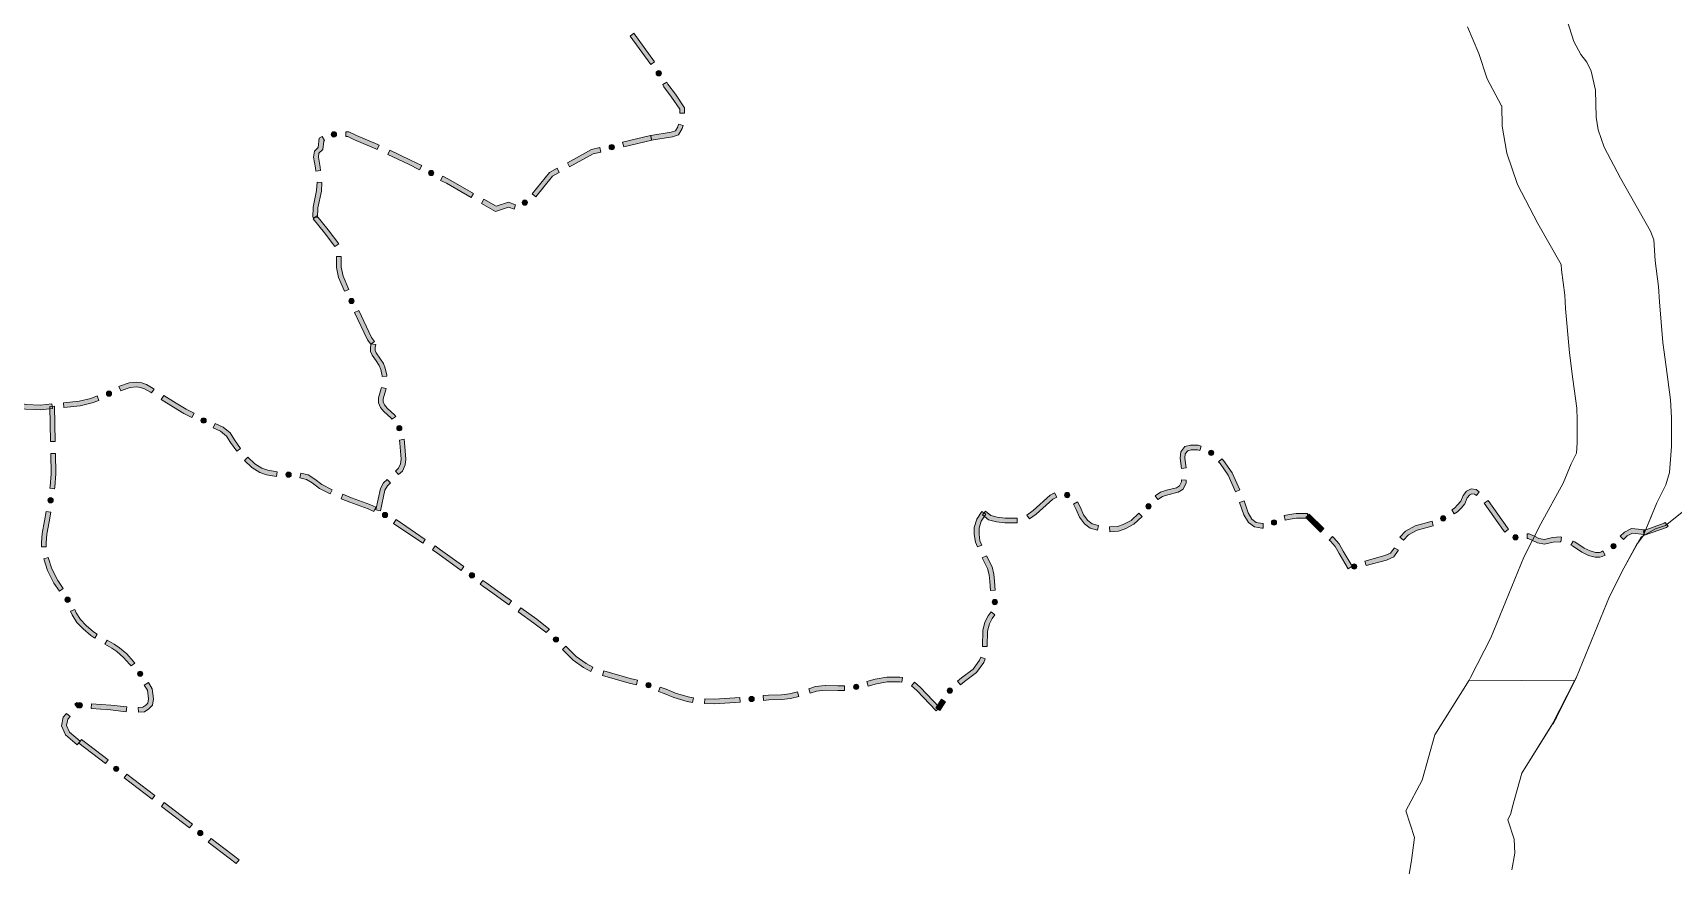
# Model space of a CAD drawing. Header units: metres. Extents: x -835890 to 1024355, y 79891 to 2211954.
# Drawn here: x -179112 to -39632, y 1006776 to 1077516 of the extents above; entities that cross this region are included whole.
import ezdxf

# ---------------------------------------------------------------- set-up
doc = ezdxf.new("R2010")
doc.units = ezdxf.units.M
doc.header["$LTSCALE"] = 2200
for name, color, linetype, lineweight in [('12', 7, 'Continuous', 13), ('15', 7, 'Continuous', 13), ('18', 7, 'Continuous', 13), ('35', 7, 'Continuous', 13), ('36', 7, 'Continuous', 13), ('37', 7, 'Continuous', 13)]:
    doc.layers.add(name, color=color, linetype=linetype, lineweight=lineweight)

msp = doc.modelspace()

# ---------------------------------------------------------------- hatches: boundary and pattern name
at = {"layer": '37'}
for points in [[(-126567, 1074816), (-128333, 1077242), (-128009, 1077477), (-126244, 1075051)], [(-126007, 1074269, 1), (-125777, 1073882, 1)], [(-124100, 1070690), (-124093, 1071025), (-124801, 1072056), (-125443, 1072930), (-125553, 1073114), (-125209, 1073319), (-125110, 1073152), (-124475, 1072288), (-123691, 1071145), (-123700, 1070682)], [(-155040, 1065763), (-155077, 1066041), (-155235, 1066935), (-155171, 1067472), (-154840, 1067778), (-154756, 1068558), (-154513, 1068704), (-154307, 1068361), (-154379, 1068318), (-154458, 1067586), (-154791, 1067278), (-154830, 1066946), (-154681, 1066102), (-154643, 1065816)], [(-153282, 1068885, 1), (-153732, 1068880, 1)], [(-152509, 1069093), (-152238, 1069095), (-151587, 1068797), (-149789, 1068032), (-149652, 1067967), (-149824, 1067606), (-149953, 1067667), (-151749, 1068431), (-152324, 1068695), (-152505, 1068693)], [(-128958, 1068219), (-126580, 1068780), (-126488, 1068390), (-128866, 1067830)], [(-126567, 1068782), (-124821, 1069074), (-124467, 1069192), (-124268, 1069528), (-124211, 1069750), (-123824, 1069649), (-123895, 1069374), (-124198, 1068860), (-124724, 1068684), (-126501, 1068388)], [(-148749, 1067539), (-146994, 1066706), (-146045, 1066230), (-146224, 1065872), (-147170, 1066346), (-148920, 1067177)], [(-133655, 1066479), (-131596, 1067597), (-130904, 1067760), (-130813, 1067371), (-131452, 1067220), (-133464, 1066128)], [(-129666, 1067846, 1), (-130104, 1067743, 1)], [(-145039, 1065503, 1), (-145441, 1065704, 1)], [(-136659, 1063833), (-135177, 1065654), (-134534, 1066002), (-134343, 1065651), (-134917, 1065340), (-136349, 1063581)], [(-155312, 1061839), (-155283, 1062696), (-154976, 1064104), (-154933, 1064810), (-154534, 1064786), (-154578, 1064049), (-154884, 1062646), (-154913, 1061826)], [(-144257, 1065334), (-143759, 1065085), (-141629, 1063865), (-141828, 1063518), (-143948, 1064732), (-144436, 1064977)], [(-140761, 1063368), (-139723, 1062774), (-138671, 1063134), (-138058, 1062911), (-138195, 1062535), (-138676, 1062710), (-139764, 1062337), (-140960, 1063021)], [(-137094, 1063214, 1), (-137463, 1062957, 1)], [(-154956, 1061957), (-154007, 1060771), (-153104, 1059592), (-153422, 1059349), (-154322, 1060524), (-155269, 1061708)], [(-152900, 1058512), (-152900, 1057606), (-152731, 1056846), (-152254, 1055707), (-152622, 1055552), (-153114, 1056725), (-153300, 1057562), (-153300, 1058512)], [(-151918, 1054521, 1), (-152113, 1054926, 1)], [(-151401, 1053909), (-150305, 1051633), (-150051, 1051273), (-150379, 1051043), (-150651, 1051430), (-151762, 1053736)], [(-149949, 1051023), (-149998, 1050761), (-149998, 1050521), (-149917, 1050318), (-149596, 1049878), (-149302, 1049419), (-149151, 1049021), (-149004, 1048432), (-148997, 1048330), (-149397, 1048306), (-149401, 1048371), (-149533, 1048901), (-149661, 1049238), (-149927, 1049652), (-150270, 1050122), (-150398, 1050444), (-150398, 1050798), (-150343, 1051096)], [(-169024, 1046912), (-169095, 1046962), (-169625, 1047270), (-169945, 1047382), (-170296, 1047430), (-170836, 1047381), (-171582, 1047106), (-171640, 1047080), (-171803, 1047446), (-171733, 1047477), (-170925, 1047774), (-170287, 1047832), (-169851, 1047773), (-169457, 1047635), (-168880, 1047299), (-168795, 1047241)], [(-173486, 1046280), (-174062, 1046064), (-175088, 1045807), (-176460, 1045671), (-176500, 1046070), (-175156, 1046202), (-174181, 1046446), (-173626, 1046655)], [(-172841, 1046765, 1), (-172430, 1046948, 1)], [(-165577, 1044831), (-166262, 1045168), (-167146, 1045709), (-168184, 1046350), (-167974, 1046690), (-166936, 1046050), (-166069, 1045519), (-165401, 1045190)], [(-149073, 1047289), (-149095, 1047180), (-149325, 1046422), (-149325, 1046159), (-149213, 1045891), (-148995, 1045627), (-148342, 1045027), (-148256, 1044903), (-148585, 1044675), (-148646, 1044762), (-149286, 1045352), (-149559, 1045682), (-149725, 1046079), (-149725, 1046481), (-149483, 1047279), (-149465, 1047369)], [(-177450, 1045574), (-178445, 1045473), (-179728, 1045525), (-180489, 1045683), (-180497, 1045685), (-180400, 1046073), (-180400, 1046073), (-179679, 1045924), (-178457, 1045874), (-177490, 1045971)], [(-177270, 1045777), (-177197, 1042778), (-177597, 1042769), (-177670, 1045768)], [(-164793, 1044669, 1), (-164390, 1044471, 1)], [(-161773, 1041960), (-162296, 1042694), (-162647, 1043243), (-163148, 1043655), (-163777, 1043954), (-163605, 1044315), (-162933, 1043995), (-162344, 1043513), (-161964, 1042918), (-161447, 1042192)], [(-147853, 1043708, 1), (-148041, 1044117, 1)], [(-147549, 1042971), (-147500, 1042690), (-147393, 1041279), (-147451, 1040793), (-147682, 1040262), (-148012, 1039973), (-148275, 1040274), (-148013, 1040504), (-147841, 1040899), (-147795, 1041288), (-147897, 1042640), (-147943, 1042902)], [(-81440, 1040485), (-81561, 1041370), (-81509, 1041897), (-81143, 1042347), (-80679, 1042484), (-80017, 1042484), (-79765, 1042397), (-79894, 1042019), (-80084, 1042084), (-80621, 1042084), (-80911, 1041999), (-81123, 1041738), (-81159, 1041377), (-81044, 1040539)], [(-78716, 1041709, 1), (-79110, 1041927, 1)], [(-177178, 1041775), (-177163, 1040032), (-177244, 1038913), (-177267, 1038751), (-177663, 1038806), (-177642, 1038955), (-177563, 1040045), (-177578, 1041772)], [(-158396, 1039800), (-159235, 1039950), (-159806, 1040159), (-160485, 1040574), (-161106, 1041172), (-160829, 1041460), (-160239, 1040893), (-159631, 1040521), (-159131, 1040337), (-158326, 1040194)], [(-78010, 1041324), (-77855, 1041170), (-77124, 1040118), (-76479, 1038683), (-76844, 1038519), (-77474, 1039921), (-78163, 1040912), (-78293, 1041042)], [(-157587, 1039970, 1), (-157137, 1039961, 1)], [(-153842, 1038325), (-154746, 1038795), (-155359, 1039264), (-155842, 1039564), (-156418, 1039705), (-156323, 1040093), (-155685, 1039937), (-155131, 1039594), (-154530, 1039134), (-153658, 1038680)], [(-148709, 1039278), (-148962, 1039020), (-149179, 1038633), (-149546, 1036902), (-149937, 1036985), (-149557, 1038775), (-149285, 1039262), (-148995, 1039558)], [(-83678, 1038171), (-83236, 1038480), (-82711, 1038647), (-81873, 1038841), (-81615, 1039013), (-81437, 1039369), (-81434, 1039518), (-81034, 1039509), (-81039, 1039271), (-81305, 1038739), (-81712, 1038467), (-82605, 1038261), (-83057, 1038118), (-83449, 1037843)], [(-177633, 1037565, 1), (-177572, 1038010, 1)], [(-150119, 1036844), (-150598, 1037064), (-152164, 1037633), (-152904, 1037924), (-152758, 1038297), (-152022, 1038008), (-150446, 1037434), (-149952, 1037208)], [(-94593, 1036522), (-94057, 1036919), (-92603, 1038217), (-92235, 1038409), (-92049, 1038055), (-92373, 1037885), (-93804, 1036609), (-94354, 1036200)], [(-90940, 1038197, 1), (-91385, 1038261, 1)], [(-58467, 1036969), (-58232, 1037124), (-57964, 1037391), (-57692, 1037706), (-57484, 1038200), (-57193, 1038552), (-56812, 1038760), (-56388, 1038690), (-56132, 1038519), (-56354, 1038186), (-56539, 1038309), (-56741, 1038343), (-56934, 1038238), (-57138, 1037990), (-57348, 1037492), (-57671, 1037118), (-57978, 1036812), (-58248, 1036635)], [(-55378, 1037764), (-53731, 1035447), (-53640, 1035330), (-53955, 1035084), (-54052, 1035207), (-55704, 1037532)], [(-177572, 1036767), (-177711, 1035965), (-177933, 1034902), (-177985, 1034172), (-177985, 1033838), (-178385, 1033838), (-178385, 1034186), (-178330, 1034958), (-178104, 1036040), (-177966, 1036836)], [(-149356, 1036657, 1), (-148978, 1036413, 1)], [(-98080, 1036596), (-98477, 1036017), (-98656, 1035407), (-98656, 1034895), (-98580, 1034349), (-98423, 1033986), (-98790, 1033827), (-98969, 1034240), (-99056, 1034868), (-99056, 1035464), (-98843, 1036190), (-98410, 1036822)], [(-98118, 1036864), (-97657, 1036483), (-97114, 1036362), (-96426, 1036276), (-95413, 1036276), (-95413, 1035876), (-96450, 1035876), (-97182, 1035968), (-97838, 1036113), (-98373, 1036555)], [(-90284, 1037642), (-90023, 1037185), (-89761, 1036553), (-89404, 1036075), (-89036, 1035785), (-88491, 1035649), (-88588, 1035261), (-89217, 1035418), (-89692, 1035794), (-90112, 1036354), (-90383, 1037009), (-90631, 1037444)], [(-87563, 1035519), (-86879, 1035556), (-86387, 1035719), (-85716, 1036076), (-85062, 1036689), (-84788, 1036397), (-85481, 1035748), (-86229, 1035350), (-86803, 1035159), (-87541, 1035119)], [(-84093, 1037442, 1), (-84398, 1037111, 1)], [(-76121, 1037729), (-75785, 1036708), (-75453, 1036175), (-75078, 1035912), (-74562, 1035813), (-74502, 1035813), (-74502, 1035413), (-74600, 1035413), (-75238, 1035535), (-75750, 1035894), (-76150, 1036538), (-76501, 1037604)], [(-72709, 1036490), (-72262, 1036587), (-71686, 1036656), (-70720, 1036656), (-70720, 1036256), (-71662, 1036256), (-72196, 1036192), (-72624, 1036099)], [(-69620, 1035091), (-70860, 1036314), (-70579, 1036599), (-69339, 1035376)], [(-59002, 1036371, 1), (-59373, 1036118, 1)], [(-145961, 1034136), (-148444, 1035821), (-148219, 1036152), (-145737, 1034467)], [(-73390, 1036032, 1), (-73757, 1035770, 1)], [(-62862, 1034661), (-62392, 1035176), (-61559, 1035620), (-60138, 1036006), (-60033, 1035620), (-61411, 1035246), (-62143, 1034855), (-62567, 1034391)], [(-52049, 1034942), (-51883, 1034942), (-51421, 1034739), (-51051, 1034542), (-50587, 1034463), (-49907, 1034614), (-49219, 1034669), (-49139, 1034657), (-49196, 1034261), (-49232, 1034266), (-49848, 1034217), (-50577, 1034055), (-51182, 1034158), (-51595, 1034379), (-51967, 1034542), (-52049, 1034542)], [(-44136, 1034735), (-43774, 1035089), (-43172, 1035391), (-42043, 1035265), (-42087, 1034867), (-43098, 1034980), (-43539, 1034759), (-43856, 1034449)], [(-42194, 1035186), (-40390, 1035832), (-40320, 1035888), (-40072, 1035574), (-40194, 1035478), (-42059, 1034810)], [(-142700, 1031832), (-144672, 1033261), (-145134, 1033575), (-144909, 1033905), (-144442, 1033588), (-142465, 1032156)], [(-67257, 1031970), (-68042, 1033265), (-68374, 1033851), (-68769, 1034321), (-68871, 1034408), (-68610, 1034712), (-68483, 1034603), (-68044, 1034081), (-67697, 1033467), (-66915, 1032177)], [(-65846, 1032617), (-64141, 1033081), (-63664, 1033289), (-63366, 1033725), (-63362, 1033734), (-63001, 1033562), (-63019, 1033525), (-63399, 1032969), (-64007, 1032702), (-65741, 1032231)], [(-52816, 1034637, 1), (-53266, 1034637, 1)], [(-48138, 1034323), (-48002, 1034248), (-47196, 1033728), (-46704, 1033482), (-46227, 1033363), (-45903, 1033363), (-45796, 1033381), (-45612, 1033481), (-45420, 1033130), (-45664, 1032997), (-45870, 1032963), (-46277, 1032963), (-46843, 1033105), (-47395, 1033380), (-48206, 1033904), (-48330, 1033972)], [(-44550, 1034050, 1), (-44871, 1033735, 1)], [(-177806, 1032924), (-177490, 1031968), (-176985, 1030957), (-176526, 1030295), (-176855, 1030067), (-177330, 1030753), (-177861, 1031815), (-178186, 1032798)], [(-98026, 1033068), (-98023, 1033060), (-97551, 1032127), (-97395, 1031519), (-97345, 1030913), (-97294, 1030136), (-97693, 1030110), (-97744, 1030884), (-97791, 1031452), (-97928, 1031985), (-98385, 1032890), (-98394, 1032909)], [(-66541, 1032221, 1), (-66976, 1032103, 1)], [(-141955, 1031539, 1), (-141591, 1031275, 1)], [(-138647, 1028904), (-140004, 1029885), (-140754, 1030421), (-141081, 1030658), (-140846, 1030982), (-140520, 1030746), (-139770, 1030210), (-138412, 1029228)], [(-176041, 1029143, 1), (-176266, 1029533, 1)], [(-97288, 1028917, 1), (-97343, 1029364, 1)], [(-175540, 1028516), (-175418, 1028233), (-175043, 1027654), (-174563, 1027139), (-173949, 1026620), (-173633, 1026419), (-173848, 1026081), (-174186, 1026297), (-174840, 1026849), (-175360, 1027407), (-175772, 1028044), (-175907, 1028358)], [(-135464, 1026543), (-135494, 1026574), (-136497, 1027350), (-137836, 1028318), (-137602, 1028642), (-136258, 1027670), (-135226, 1026873), (-135175, 1026820)], [(-97298, 1028060), (-97545, 1027751), (-97771, 1027284), (-97923, 1026673), (-97962, 1025348), (-98362, 1025359), (-98322, 1026728), (-98149, 1027421), (-97886, 1027966), (-97610, 1028310)], [(-172793, 1025896), (-172193, 1025556), (-171731, 1025241), (-171124, 1024725), (-170574, 1024121), (-170441, 1023951), (-170756, 1023704), (-170880, 1023862), (-171402, 1024437), (-171974, 1024922), (-172405, 1025216), (-172990, 1025549)], [(-134783, 1026122, 1), (-134472, 1025797, 1)], [(-131671, 1023240), (-132278, 1023569), (-133158, 1024193), (-134072, 1025100), (-133790, 1025384), (-132900, 1024500), (-132066, 1023909), (-131480, 1023591)], [(-98135, 1024303), (-98247, 1024004), (-98867, 1023160), (-99889, 1022387), (-100241, 1022096), (-100495, 1022404), (-100137, 1022701), (-99155, 1023444), (-98602, 1024197), (-98509, 1024444)], [(-169841, 1022865, 1), (-170119, 1023219, 1)], [(-127782, 1022100), (-128409, 1022241), (-130683, 1022910), (-130570, 1023293), (-128309, 1022628), (-127694, 1022490)], [(-105207, 1022335), (-105406, 1022360), (-106464, 1022360), (-107384, 1022186), (-108084, 1021994), (-108190, 1022379), (-107474, 1022576), (-106501, 1022760), (-105381, 1022760), (-105157, 1022732)], [(-169288, 1022292), (-168971, 1021771), (-168863, 1020905), (-168947, 1020363), (-169249, 1020061), (-169620, 1019814), (-170127, 1019768), (-170163, 1020166), (-169757, 1020203), (-169504, 1020371), (-169322, 1020553), (-169267, 1020911), (-169357, 1021637), (-169630, 1022085)], [(-126974, 1022154, 1), (-126552, 1021996, 1)], [(-123012, 1020610), (-123465, 1020685), (-124604, 1021013), (-125415, 1021355), (-125897, 1021536), (-125756, 1021911), (-125267, 1021727), (-124471, 1021391), (-123377, 1021076), (-122948, 1021005)], [(-118979, 1020623), (-121150, 1020483), (-121993, 1020507), (-121982, 1020907), (-121157, 1020884), (-119005, 1021023)], [(-118219, 1020882, 1), (-117771, 1020919, 1)], [(-113977, 1021119), (-114698, 1020933), (-115434, 1020859), (-116525, 1020823), (-116982, 1020785), (-117015, 1021184), (-116549, 1021223), (-115461, 1021258), (-114768, 1021328), (-114078, 1021506)], [(-110097, 1021627), (-110672, 1021627), (-111708, 1021645), (-111713, 1021645), (-112468, 1021559), (-113003, 1021388), (-113125, 1021769), (-112552, 1021952), (-111735, 1022045), (-111704, 1022045), (-110669, 1022027), (-110097, 1022027)], [(-109326, 1021900, 1), (-108880, 1021956, 1)], [(-102307, 1019905), (-103952, 1021613), (-104406, 1022029), (-104135, 1022324), (-103673, 1021899), (-102019, 1020182)], [(-101261, 1021424, 1), (-101015, 1021801, 1)], [(-175342, 1017000), (-176329, 1017840), (-176667, 1018613), (-176518, 1019358), (-176239, 1019678), (-175938, 1019414), (-176147, 1019175), (-176251, 1018658), (-176000, 1018085), (-175082, 1017305)], [(-175551, 1020451), (-175364, 1020601), (-175114, 1020289), (-175301, 1020139)], [(-175347, 1020385, 1), (-174898, 1020353, 1)], [(-171162, 1019822), (-172511, 1019982), (-174140, 1020099), (-174111, 1020498), (-172473, 1020381), (-171115, 1020219)], [(-101517, 1020666), (-101995, 1019934), (-102330, 1020153), (-101852, 1020884)], [(-172941, 1015417), (-175212, 1017152), (-174969, 1017470), (-172698, 1015734)], [(-172204, 1015105, 1), (-171846, 1014832, 1)], [(-168968, 1012381), (-171352, 1014202), (-171109, 1014520), (-168726, 1012698)], [(-165790, 1009952), (-168174, 1011773), (-167931, 1012091), (-165547, 1010269)], [(-165053, 1009640, 1), (-164695, 1009368, 1)], [(-161814, 1006920), (-164200, 1008739), (-163957, 1009057), (-161572, 1007238)]]:
    msp.add_hatch(color=256, dxfattribs=at).paths.add_polyline_path(points)

# ---------------------------------------------------------------- linework, layer by layer
at = {"layer": '12'}
msp.add_lwpolyline([(-37906, 1037538), (-40292, 1035655), (-41127, 1035356), (-42184, 1034778), (-41671, 1035998), (-41031, 1037575), (-40250, 1039110), (-39957, 1040138), (-39790, 1042369), (-39790, 1044823), (-39850, 1046332), (-40234, 1049131), (-40499, 1051196), (-40808, 1054643), (-40878, 1055954), (-41156, 1058130), (-41268, 1059915), (-41561, 1060669), (-44112, 1065161), (-45506, 1067811), (-46008, 1069262), (-46189, 1070350), (-46245, 1072638), (-46607, 1074256), (-46970, 1075009), (-47485, 1075679), (-48071, 1076767), (-48656, 1078552)], dxfattribs=at)
at = {"layer": '15'}
for points in [[(-37906, 1037538), (-40292, 1035655), (-41127, 1035356), (-42184, 1034778), (-42744, 1033998), (-43834, 1032022), (-45061, 1029622), (-47863, 1022757), (-49330, 1019782), (-49559, 1019317), (-50516, 1017782), (-52508, 1014585), (-53295, 1011766), (-53425, 1011157), (-53703, 1010640), (-53161, 1008992)], [(-53161, 1008992), (-53095, 1007788), (-53362, 1006383)]]:
    msp.add_lwpolyline(points, dxfattribs=at)
at = {"layer": '18'}
for points in [[(-48656, 1078552), (-48071, 1076767), (-47485, 1075679), (-46970, 1075009), (-46607, 1074256), (-46245, 1072638), (-46189, 1070350), (-46008, 1069262), (-45506, 1067811), (-44112, 1065161), (-41561, 1060669), (-41268, 1059915), (-41156, 1058130), (-40878, 1055954), (-40808, 1054643), (-40499, 1051196), (-40234, 1049131), (-39850, 1046332), (-39790, 1044823), (-39790, 1042369), (-39957, 1040138), (-40250, 1039110), (-41031, 1037575), (-41671, 1035998), (-42184, 1034778), (-42744, 1033998), (-43834, 1032022), (-45061, 1029622), (-47863, 1022757), (-49330, 1019782), (-49559, 1019317), (-50516, 1017782), (-52508, 1014585), (-53295, 1011766)], [(-53295, 1011766), (-53425, 1011157), (-53703, 1010640), (-53161, 1008992), (-53095, 1007788), (-53362, 1006383)]]:
    msp.add_lwpolyline(points, dxfattribs=at)
at = {"layer": '35'}
for points in [[(-42184, 1034778), (-41756, 1035789), (-41031, 1037575), (-40250, 1039110), (-39957, 1040138), (-39790, 1042369), (-39790, 1044823), (-39850, 1046332), (-40234, 1049131), (-40499, 1051196), (-40808, 1054643), (-40878, 1055954), (-41156, 1058130), (-41268, 1059915), (-41561, 1060669), (-44112, 1065161), (-45506, 1067811), (-46008, 1069262), (-46189, 1070350), (-46245, 1072638), (-46607, 1074256), (-46970, 1075009), (-47485, 1075679), (-48071, 1076767), (-48656, 1078552)], [(-57109, 1078020), (-56158, 1075754), (-55452, 1073600), (-54221, 1071313), (-54215, 1071305), (-54173, 1069591), (-53788, 1067283), (-52868, 1064623), (-51132, 1061322), (-49154, 1057839), (-49125, 1057371), (-48850, 1055232), (-48789, 1054073), (-48453, 1050330), (-48164, 1048078), (-47828, 1045628), (-47790, 1044665), (-47790, 1042668), (-47855, 1041805), (-48315, 1040899), (-48990, 1039237)], [(-48990, 1039237), (-50899, 1035775), (-52338, 1032961), (-55142, 1026094), (-56863, 1022723), (-56994, 1022512), (-48029, 1022433)], [(-48029, 1022433), (-47863, 1022757), (-45061, 1029622), (-43834, 1032022), (-42364, 1034686), (-42184, 1034778)], [(-53362, 1006383), (-53095, 1007788), (-53161, 1008992), (-53703, 1010640), (-53425, 1011157), (-53295, 1011766), (-52508, 1014585), (-49893, 1018782), (-48029, 1022433), (-56994, 1022512), (-59905, 1017842), (-60974, 1014010), (-62375, 1011404), (-61631, 1009139), (-61878, 1007181), (-62157, 1005507)]]:
    msp.add_lwpolyline(points, dxfattribs=at)
at = {"layer": '36'}
for points in [[(-48656, 1078552), (-48071, 1076767), (-47485, 1075679), (-46970, 1075009), (-46607, 1074256), (-46245, 1072638), (-46189, 1070350), (-46008, 1069262), (-45506, 1067811), (-44112, 1065161), (-41561, 1060669), (-41268, 1059915), (-41156, 1058130), (-40878, 1055954), (-40808, 1054643), (-40499, 1051196), (-40234, 1049131), (-39850, 1046332), (-39790, 1044823), (-39790, 1042369), (-39957, 1040138), (-40250, 1039110), (-41031, 1037575), (-41756, 1035789), (-42184, 1034778)], [(-42184, 1034778), (-42364, 1034686), (-43834, 1032022), (-45061, 1029622), (-47863, 1022757), (-49837, 1018754)], [(-53362, 1006383), (-53095, 1007788), (-53161, 1008992), (-53703, 1010640), (-53425, 1011157), (-53295, 1011766), (-52508, 1014585), (-49893, 1018782)]]:
    msp.add_lwpolyline(points, dxfattribs=at)
at = {"layer": '37'}
for points in [[(-126567, 1074816), (-128333, 1077242), (-128009, 1077477), (-126244, 1075051)], [(-124100, 1070690), (-124093, 1071025), (-124801, 1072056), (-125443, 1072930), (-125553, 1073114), (-125209, 1073319), (-125110, 1073152), (-124475, 1072288), (-123691, 1071145), (-123700, 1070682)], [(-155040, 1065763), (-155077, 1066041), (-155235, 1066935), (-155171, 1067472), (-154840, 1067778), (-154756, 1068558), (-154513, 1068704), (-154307, 1068361), (-154379, 1068318), (-154458, 1067586), (-154791, 1067278), (-154830, 1066946), (-154681, 1066102), (-154643, 1065816)], [(-152509, 1069093), (-152238, 1069095), (-151587, 1068797), (-149789, 1068032), (-149652, 1067967), (-149824, 1067606), (-149953, 1067667), (-151749, 1068431), (-152324, 1068695), (-152505, 1068693)], [(-128958, 1068219), (-126580, 1068780), (-126488, 1068390), (-128866, 1067830)], [(-126567, 1068782), (-124821, 1069074), (-124467, 1069192), (-124268, 1069528), (-124211, 1069750), (-123824, 1069649), (-123895, 1069374), (-124198, 1068860), (-124724, 1068684), (-126501, 1068388)], [(-148749, 1067539), (-146994, 1066706), (-146045, 1066230), (-146224, 1065872), (-147170, 1066346), (-148920, 1067177)], [(-133655, 1066479), (-131596, 1067597), (-130904, 1067760), (-130813, 1067371), (-131452, 1067220), (-133464, 1066128)], [(-136659, 1063833), (-135177, 1065654), (-134534, 1066002), (-134343, 1065651), (-134917, 1065340), (-136349, 1063581)], [(-155312, 1061839), (-155283, 1062696), (-154976, 1064104), (-154933, 1064810), (-154534, 1064786), (-154578, 1064049), (-154884, 1062646), (-154913, 1061826)], [(-144257, 1065334), (-143759, 1065085), (-141629, 1063865), (-141828, 1063518), (-143948, 1064732), (-144436, 1064977)], [(-140761, 1063368), (-139723, 1062774), (-138671, 1063134), (-138058, 1062911), (-138195, 1062535), (-138676, 1062710), (-139764, 1062337), (-140960, 1063021)], [(-154956, 1061957), (-154007, 1060771), (-153104, 1059592), (-153422, 1059349), (-154322, 1060524), (-155269, 1061708)], [(-152900, 1058512), (-152900, 1057606), (-152731, 1056846), (-152254, 1055707), (-152622, 1055552), (-153114, 1056725), (-153300, 1057562), (-153300, 1058512)], [(-151401, 1053909), (-150305, 1051633), (-150051, 1051273), (-150379, 1051043), (-150651, 1051430), (-151762, 1053736)], [(-149949, 1051023), (-149998, 1050761), (-149998, 1050521), (-149917, 1050318), (-149596, 1049878), (-149302, 1049419), (-149151, 1049021), (-149004, 1048432), (-148997, 1048330), (-149397, 1048306), (-149401, 1048371), (-149533, 1048901), (-149661, 1049238), (-149927, 1049652), (-150270, 1050122), (-150398, 1050444), (-150398, 1050798), (-150343, 1051096)], [(-169024, 1046912), (-169095, 1046962), (-169625, 1047270), (-169945, 1047382), (-170296, 1047430), (-170836, 1047381), (-171582, 1047106), (-171640, 1047080), (-171803, 1047446), (-171733, 1047477), (-170925, 1047774), (-170287, 1047832), (-169851, 1047773), (-169457, 1047635), (-168880, 1047299), (-168795, 1047241)], [(-173486, 1046280), (-174062, 1046064), (-175088, 1045807), (-176460, 1045671), (-176500, 1046070), (-175156, 1046202), (-174181, 1046446), (-173626, 1046655)], [(-165577, 1044831), (-166262, 1045168), (-167146, 1045709), (-168184, 1046350), (-167974, 1046690), (-166936, 1046050), (-166069, 1045519), (-165401, 1045190)], [(-149073, 1047289), (-149095, 1047180), (-149325, 1046422), (-149325, 1046159), (-149213, 1045891), (-148995, 1045627), (-148342, 1045027), (-148256, 1044903), (-148585, 1044675), (-148646, 1044762), (-149286, 1045352), (-149559, 1045682), (-149725, 1046079), (-149725, 1046481), (-149483, 1047279), (-149465, 1047369)], [(-177450, 1045574), (-178445, 1045473), (-179728, 1045525), (-180489, 1045683), (-180497, 1045685), (-180400, 1046073), (-180400, 1046073), (-179679, 1045924), (-178457, 1045874), (-177490, 1045971)], [(-177270, 1045777), (-177197, 1042778), (-177597, 1042769), (-177670, 1045768)], [(-161773, 1041960), (-162296, 1042694), (-162647, 1043243), (-163148, 1043655), (-163777, 1043954), (-163605, 1044315), (-162933, 1043995), (-162344, 1043513), (-161964, 1042918), (-161447, 1042192)], [(-147549, 1042971), (-147500, 1042690), (-147393, 1041279), (-147451, 1040793), (-147682, 1040262), (-148012, 1039973), (-148275, 1040274), (-148013, 1040504), (-147841, 1040899), (-147795, 1041288), (-147897, 1042640), (-147943, 1042902)], [(-81440, 1040485), (-81561, 1041370), (-81509, 1041897), (-81143, 1042347), (-80679, 1042484), (-80017, 1042484), (-79765, 1042397), (-79894, 1042019), (-80084, 1042084), (-80621, 1042084), (-80911, 1041999), (-81123, 1041738), (-81159, 1041377), (-81044, 1040539)], [(-177178, 1041775), (-177163, 1040032), (-177244, 1038913), (-177267, 1038751), (-177663, 1038806), (-177642, 1038955), (-177563, 1040045), (-177578, 1041772)], [(-158396, 1039800), (-159235, 1039950), (-159806, 1040159), (-160485, 1040574), (-161106, 1041172), (-160829, 1041460), (-160239, 1040893), (-159631, 1040521), (-159131, 1040337), (-158326, 1040194)], [(-78010, 1041324), (-77855, 1041170), (-77124, 1040118), (-76479, 1038683), (-76844, 1038519), (-77474, 1039921), (-78163, 1040912), (-78293, 1041042)], [(-153842, 1038325), (-154746, 1038795), (-155359, 1039264), (-155842, 1039564), (-156418, 1039705), (-156323, 1040093), (-155685, 1039937), (-155131, 1039594), (-154530, 1039134), (-153658, 1038680)], [(-148709, 1039278), (-148962, 1039020), (-149179, 1038633), (-149546, 1036902), (-149937, 1036985), (-149557, 1038775), (-149285, 1039262), (-148995, 1039558)], [(-83678, 1038171), (-83236, 1038480), (-82711, 1038647), (-81873, 1038841), (-81615, 1039013), (-81437, 1039369), (-81434, 1039518), (-81034, 1039509), (-81039, 1039271), (-81305, 1038739), (-81712, 1038467), (-82605, 1038261), (-83057, 1038118), (-83449, 1037843)], [(-150119, 1036844), (-150598, 1037064), (-152164, 1037633), (-152904, 1037924), (-152758, 1038297), (-152022, 1038008), (-150446, 1037434), (-149952, 1037208)], [(-94593, 1036522), (-94057, 1036919), (-92603, 1038217), (-92235, 1038409), (-92049, 1038055), (-92373, 1037885), (-93804, 1036609), (-94354, 1036200)], [(-58467, 1036969), (-58232, 1037124), (-57964, 1037391), (-57692, 1037706), (-57484, 1038200), (-57193, 1038552), (-56812, 1038760), (-56388, 1038690), (-56132, 1038519), (-56354, 1038186), (-56539, 1038309), (-56741, 1038343), (-56934, 1038238), (-57138, 1037990), (-57348, 1037492), (-57671, 1037118), (-57978, 1036812), (-58248, 1036635)], [(-55378, 1037764), (-53731, 1035447), (-53640, 1035330), (-53955, 1035084), (-54052, 1035207), (-55704, 1037532)], [(-177572, 1036767), (-177711, 1035965), (-177933, 1034902), (-177985, 1034172), (-177985, 1033838), (-178385, 1033838), (-178385, 1034186), (-178330, 1034958), (-178104, 1036040), (-177966, 1036836)], [(-98080, 1036596), (-98477, 1036017), (-98656, 1035407), (-98656, 1034895), (-98580, 1034349), (-98423, 1033986), (-98790, 1033827), (-98969, 1034240), (-99056, 1034868), (-99056, 1035464), (-98843, 1036190), (-98410, 1036822)], [(-98118, 1036864), (-97657, 1036483), (-97114, 1036362), (-96426, 1036276), (-95413, 1036276), (-95413, 1035876), (-96450, 1035876), (-97182, 1035968), (-97838, 1036113), (-98373, 1036555)], [(-90284, 1037642), (-90023, 1037185), (-89761, 1036553), (-89404, 1036075), (-89036, 1035785), (-88491, 1035649), (-88588, 1035261), (-89217, 1035418), (-89692, 1035794), (-90112, 1036354), (-90383, 1037009), (-90631, 1037444)], [(-87563, 1035519), (-86879, 1035556), (-86387, 1035719), (-85716, 1036076), (-85062, 1036689), (-84788, 1036397), (-85481, 1035748), (-86229, 1035350), (-86803, 1035159), (-87541, 1035119)], [(-76121, 1037729), (-75785, 1036708), (-75453, 1036175), (-75078, 1035912), (-74562, 1035813), (-74502, 1035813), (-74502, 1035413), (-74600, 1035413), (-75238, 1035535), (-75750, 1035894), (-76150, 1036538), (-76501, 1037604)], [(-72709, 1036490), (-72262, 1036587), (-71686, 1036656), (-70720, 1036656), (-70720, 1036256), (-71662, 1036256), (-72196, 1036192), (-72624, 1036099)], [(-69620, 1035091), (-70860, 1036314), (-70579, 1036599), (-69339, 1035376)], [(-145961, 1034136), (-148444, 1035821), (-148219, 1036152), (-145737, 1034467)], [(-62862, 1034661), (-62392, 1035176), (-61559, 1035620), (-60138, 1036006), (-60033, 1035620), (-61411, 1035246), (-62143, 1034855), (-62567, 1034391)], [(-52049, 1034942), (-51883, 1034942), (-51421, 1034739), (-51051, 1034542), (-50587, 1034463), (-49907, 1034614), (-49219, 1034669), (-49139, 1034657), (-49196, 1034261), (-49232, 1034266), (-49848, 1034217), (-50577, 1034055), (-51182, 1034158), (-51595, 1034379), (-51967, 1034542), (-52049, 1034542)], [(-44136, 1034735), (-43774, 1035089), (-43172, 1035391), (-42043, 1035265), (-42087, 1034867), (-43098, 1034980), (-43539, 1034759), (-43856, 1034449)], [(-42194, 1035186), (-40390, 1035832), (-40320, 1035888), (-40072, 1035574), (-40194, 1035478), (-42059, 1034810)], [(-142700, 1031832), (-144672, 1033261), (-145134, 1033575), (-144909, 1033905), (-144442, 1033588), (-142465, 1032156)], [(-67257, 1031970), (-68042, 1033265), (-68374, 1033851), (-68769, 1034321), (-68871, 1034408), (-68610, 1034712), (-68483, 1034603), (-68044, 1034081), (-67697, 1033467), (-66915, 1032177)], [(-65846, 1032617), (-64141, 1033081), (-63664, 1033289), (-63366, 1033725), (-63362, 1033734), (-63001, 1033562), (-63019, 1033525), (-63399, 1032969), (-64007, 1032702), (-65741, 1032231)], [(-48138, 1034323), (-48002, 1034248), (-47196, 1033728), (-46704, 1033482), (-46227, 1033363), (-45903, 1033363), (-45796, 1033381), (-45612, 1033481), (-45420, 1033130), (-45664, 1032997), (-45870, 1032963), (-46277, 1032963), (-46843, 1033105), (-47395, 1033380), (-48206, 1033904), (-48330, 1033972)], [(-177806, 1032924), (-177490, 1031968), (-176985, 1030957), (-176526, 1030295), (-176855, 1030067), (-177330, 1030753), (-177861, 1031815), (-178186, 1032798)], [(-98026, 1033068), (-98023, 1033060), (-97551, 1032127), (-97395, 1031519), (-97345, 1030913), (-97294, 1030136), (-97693, 1030110), (-97744, 1030884), (-97791, 1031452), (-97928, 1031985), (-98385, 1032890), (-98394, 1032909)], [(-138647, 1028904), (-140004, 1029885), (-140754, 1030421), (-141081, 1030658), (-140846, 1030982), (-140520, 1030746), (-139770, 1030210), (-138412, 1029228)], [(-175540, 1028516), (-175418, 1028233), (-175043, 1027654), (-174563, 1027139), (-173949, 1026620), (-173633, 1026419), (-173848, 1026081), (-174186, 1026297), (-174840, 1026849), (-175360, 1027407), (-175772, 1028044), (-175907, 1028358)], [(-135464, 1026543), (-135494, 1026574), (-136497, 1027350), (-137836, 1028318), (-137602, 1028642), (-136258, 1027670), (-135226, 1026873), (-135175, 1026820)], [(-97298, 1028060), (-97545, 1027751), (-97771, 1027284), (-97923, 1026673), (-97962, 1025348), (-98362, 1025359), (-98322, 1026728), (-98149, 1027421), (-97886, 1027966), (-97610, 1028310)], [(-172793, 1025896), (-172193, 1025556), (-171731, 1025241), (-171124, 1024725), (-170574, 1024121), (-170441, 1023951), (-170756, 1023704), (-170880, 1023862), (-171402, 1024437), (-171974, 1024922), (-172405, 1025216), (-172990, 1025549)], [(-131671, 1023240), (-132278, 1023569), (-133158, 1024193), (-134072, 1025100), (-133790, 1025384), (-132900, 1024500), (-132066, 1023909), (-131480, 1023591)], [(-98135, 1024303), (-98247, 1024004), (-98867, 1023160), (-99889, 1022387), (-100241, 1022096), (-100495, 1022404), (-100137, 1022701), (-99155, 1023444), (-98602, 1024197), (-98509, 1024444)], [(-127782, 1022100), (-128409, 1022241), (-130683, 1022910), (-130570, 1023293), (-128309, 1022628), (-127694, 1022490)], [(-105207, 1022335), (-105406, 1022360), (-106464, 1022360), (-107384, 1022186), (-108084, 1021994), (-108190, 1022379), (-107474, 1022576), (-106501, 1022760), (-105381, 1022760), (-105157, 1022732)], [(-169288, 1022292), (-168971, 1021771), (-168863, 1020905), (-168947, 1020363), (-169249, 1020061), (-169620, 1019814), (-170127, 1019768), (-170163, 1020166), (-169757, 1020203), (-169504, 1020371), (-169322, 1020553), (-169267, 1020911), (-169357, 1021637), (-169630, 1022085)], [(-123012, 1020610), (-123465, 1020685), (-124604, 1021013), (-125415, 1021355), (-125897, 1021536), (-125756, 1021911), (-125267, 1021727), (-124471, 1021391), (-123377, 1021076), (-122948, 1021005)], [(-118979, 1020623), (-121150, 1020483), (-121993, 1020507), (-121982, 1020907), (-121157, 1020884), (-119005, 1021023)], [(-113977, 1021119), (-114698, 1020933), (-115434, 1020859), (-116525, 1020823), (-116982, 1020785), (-117015, 1021184), (-116549, 1021223), (-115461, 1021258), (-114768, 1021328), (-114078, 1021506)], [(-110097, 1021627), (-110672, 1021627), (-111708, 1021645), (-111713, 1021645), (-112468, 1021559), (-113003, 1021388), (-113125, 1021769), (-112552, 1021952), (-111735, 1022045), (-111704, 1022045), (-110669, 1022027), (-110097, 1022027)], [(-102307, 1019905), (-103952, 1021613), (-104406, 1022029), (-104135, 1022324), (-103673, 1021899), (-102019, 1020182)], [(-175342, 1017000), (-176329, 1017840), (-176667, 1018613), (-176518, 1019358), (-176239, 1019678), (-175938, 1019414), (-176147, 1019175), (-176251, 1018658), (-176000, 1018085), (-175082, 1017305)], [(-175551, 1020451), (-175364, 1020601), (-175114, 1020289), (-175301, 1020139)], [(-171162, 1019822), (-172511, 1019982), (-174140, 1020099), (-174111, 1020498), (-172473, 1020381), (-171115, 1020219)], [(-101517, 1020666), (-101995, 1019934), (-102330, 1020153), (-101852, 1020884)], [(-172941, 1015417), (-175212, 1017152), (-174969, 1017470), (-172698, 1015734)], [(-168968, 1012381), (-171352, 1014202), (-171109, 1014520), (-168726, 1012698)], [(-165790, 1009952), (-168174, 1011773), (-167931, 1012091), (-165547, 1010269)], [(-161814, 1006920), (-164200, 1008739), (-163957, 1009057), (-161572, 1007238)]]:
    msp.add_lwpolyline(points, close=True, dxfattribs=at)
for centre in [(-125892, 1074076), (-153507, 1068882), (-129885, 1067795), (-145240, 1065603), (-137279, 1063086), (-152015, 1054723), (-172635, 1046857), (-164592, 1044570), (-147947, 1043913), (-78913, 1041818), (-157362, 1039965), (-177602, 1037788), (-91162, 1038229), (-149167, 1036535), (-84246, 1037277), (-59188, 1036245), (-73574, 1035901), (-53041, 1034637), (-44711, 1033892), (-66759, 1032162), (-141773, 1031407), (-176154, 1029338), (-97315, 1029141), (-134628, 1025959), (-169980, 1023042), (-126763, 1022075), (-117995, 1020900), (-109103, 1021928), (-101138, 1021613), (-175123, 1020369), (-172025, 1014968), (-164874, 1009504)]:
    msp.add_circle(centre, 225, dxfattribs=at)

doc.saveas('drawing.dxf')
